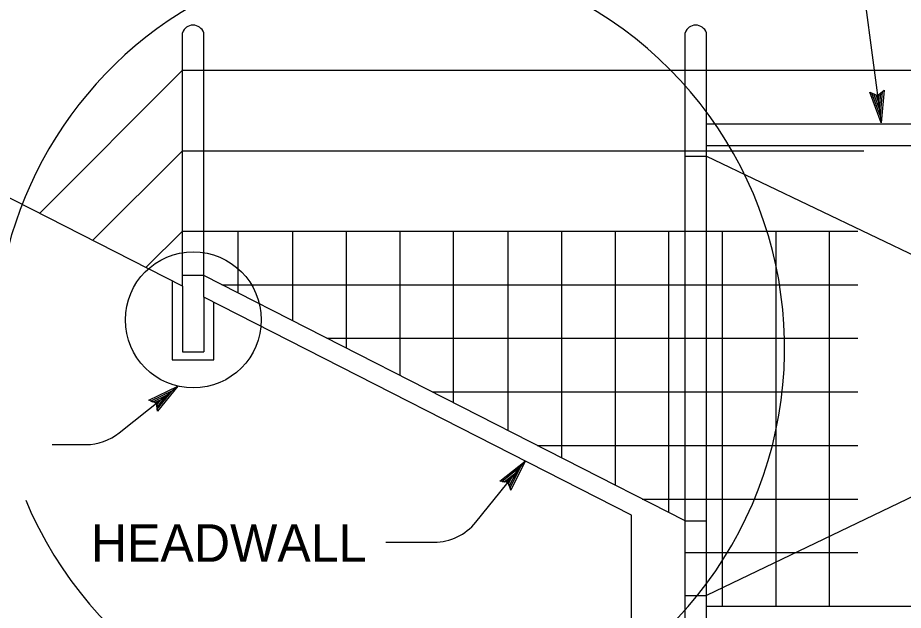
# Model space of a CAD drawing. Extents: x -894 to 866, y -472 to 714.
# Drawn here: x -122.7 to 42.6, y 456.2 to 566.8 of the extents above; entities that cross this region are included whole.
import ezdxf

# ---------------------------------------------------------------- set-up
doc = ezdxf.new("R2010")
doc.units = 0
for name, color, linetype in [('mc_FENCE', 7, 'Continuous'), ('mc_FENCE-anno', 7, 'Continuous'), ('pp_PRESENTATION', 7, 'Continuous')]:
    doc.layers.add(name, color=color, linetype=linetype)

msp = doc.modelspace()

# ---------------------------------------------------------------- linework, layer by layer
at = {"layer": 'mc_FENCE'}
for p, q in [((-91.97, 516.69), (-91.97, 563.97)), ((-87.97, 514.65), (-87.97, 563.97)), ((1.89, 412.97), (1.89, 563.97)), ((5.89, 412.97), (5.89, 563.97)), ((-91.97, 556.97), (-118.66, 530.28)), ((-91.97, 556.97), (66.47, 556.97)), ((1.89, 556.97), (1.89, 556.97)), ((5.89, 546.97), (176.89, 546.97)), ((5.89, 542.97), (176.89, 542.97)), ((-91.97, 541.97), (-108.72, 525.22)), ((-91.97, 541.97), (35.28, 541.97)), ((1.89, 541.97), (1.89, 541.97)), ((1.89, 541.97), (1.89, 541.97)), ((1.89, 541.97), (1.89, 541.97)), ((1.89, 540.97), (5.89, 540.97)), ((5.89, 540.97), (123.06, 484.78)), ((-91.97, 516.69), (-135.71, 538.97)), ((-91.97, 526.97), (-98.79, 520.16)), ((-91.97, 526.97), (34.15, 526.97)), ((-81.52, 515.4), (-81.52, 526.97)), ((-71.32, 510.2), (-71.32, 526.97)), ((-61.32, 505.11), (-61.32, 526.97)), ((-51.32, 500.01), (-51.32, 526.97)), ((-41.32, 494.92), (-41.32, 526.97)), ((-31.11, 489.72), (-31.11, 526.97)), ((-21.11, 484.62), (-21.11, 526.97)), ((-11.11, 479.53), (-11.11, 526.97)), ((-1.11, 474.44), (-1.11, 526.97)), ((2.44, 526.97), (2.44, 526.97)), ((2.44, 526.97), (2.44, 526.97)), ((2.44, 526.97), (2.44, 526.97)), ((2.44, 526.97), (2.44, 526.97)), ((2.44, 526.97), (2.44, 526.97)), ((8.89, 456.97), (8.89, 526.97)), ((18.89, 456.97), (18.89, 526.97)), ((28.89, 456.97), (28.89, 526.97)), ((-93.88, 517.66), (-93.88, 502.94)), ((-87.97, 518.69), (-91.97, 518.69)), ((1.89, 472.91), (-87.97, 518.69)), ((-91.97, 516.69), (-91.97, 504.45)), ((-84.61, 516.97), (34.15, 516.97)), ((-8.11, 473.97), (-87.97, 514.65)), ((-87.97, 514.65), (-87.97, 504.45)), ((-86.07, 502.94), (-86.07, 513.68)), ((-64.98, 506.97), (34.15, 506.97)), ((-91.97, 504.45), (-87.97, 504.45)), ((-93.88, 502.94), (-86.07, 502.94)), ((-45.35, 496.97), (34.15, 496.97)), ((-25.72, 486.97), (34.15, 486.97)), ((56.13, 483.07), (5.87, 458.97)), ((-6.09, 476.97), (34.15, 476.97)), ((-8.11, 452.97), (-8.11, 473.97)), ((1.89, 472.91), (5.89, 472.91)), ((1.89, 466.97), (34.15, 466.97)), ((1.89, 458.97), (5.89, 458.97)), ((5.89, 456.97), (176.89, 456.97))]:
    msp.add_line(p, q, dxfattribs=at)
for centre in [(-89.97, 563.29), (3.89, 563.29)]:
    msp.add_arc(centre, 2.11, 18.8136, 161.1864, dxfattribs=at)
at = {"layer": 'mc_FENCE-anno'}
for p, q in [((33.09, 588.4), (38.51, 547.14)), ((38.51, 547.14), (36.41, 552.91)), ((36.41, 552.91), (36.41, 552.91)), ((36.41, 552.91), (37.83, 552.29)), ((38.33, 548.52), (36.8, 552.73)), ((38.15, 549.88), (37.17, 552.6)), ((37.98, 551.25), (37.55, 552.41)), ((37.83, 552.29), (39.06, 553.26)), ((38.09, 552.5), (37.98, 551.25)), ((38.41, 552.72), (38.15, 549.88)), ((38.73, 553), (38.33, 548.5)), ((39.06, 553.26), (38.51, 547.14)), ((39.06, 553.26), (39.06, 553.26)), ((38.51, 547.14), (38.51, 547.14)), ((-103.76, 489.31), (-92.79, 498.04)), ((-116.25, 487.13), (-109.99, 487.13)), ((-37.19, 472.64), (-27.94, 484.06)), ((-54, 468.94), (-44.96, 468.94))]:
    msp.add_line(p, q, dxfattribs=at)
for points in [[(-98.23, 495.4), (-92.79, 498.04), (-96.6, 493.34), (-96.65, 493.74), (-93.86, 497.19), (-97.85, 495.25), (-97.47, 495.11), (-94.92, 496.35), (-96.7, 494.15), (-96.76, 494.55), (-95.99, 495.5), (-97.09, 494.97), (-96.8, 494.86), (-96.6, 493.34), (-96.8, 494.86)], [(-32.68, 480.31), (-27.94, 484.06), (-30.64, 478.65), (-30.78, 479.04), (-28.8, 483), (-32.28, 480.25), (-31.88, 480.19), (-29.65, 481.95), (-30.92, 479.42), (-31.06, 479.8), (-30.51, 480.9), (-31.47, 480.13), (-31.16, 480.09), (-30.64, 478.65), (-31.16, 480.09)]]:
    msp.add_lwpolyline(points, close=True, dxfattribs=at)
for centre, end in [((-109.99, 497.13), 308.5339), ((-44.96, 478.94), 320.9738)]:
    msp.add_arc(centre, 10, 270, end, dxfattribs=at)
at = {"layer": 'pp_PRESENTATION'}
msp.add_circle((-89.92, 510.4), 12.69, dxfattribs=at)
for start, end in [(202.6849, 124.1633), (124.1633, 187.0692)]:
    msp.add_arc((-53.22, 505.2), 73.7, start, end, dxfattribs=at)

# ---------------------------------------------------------------- texts
at = {"layer": 'mc_FENCE-anno'}
msp.add_text('HEADWALL', height=7, dxfattribs=at).set_placement((-109.07, 465.27))

doc.saveas('drawing.dxf')
